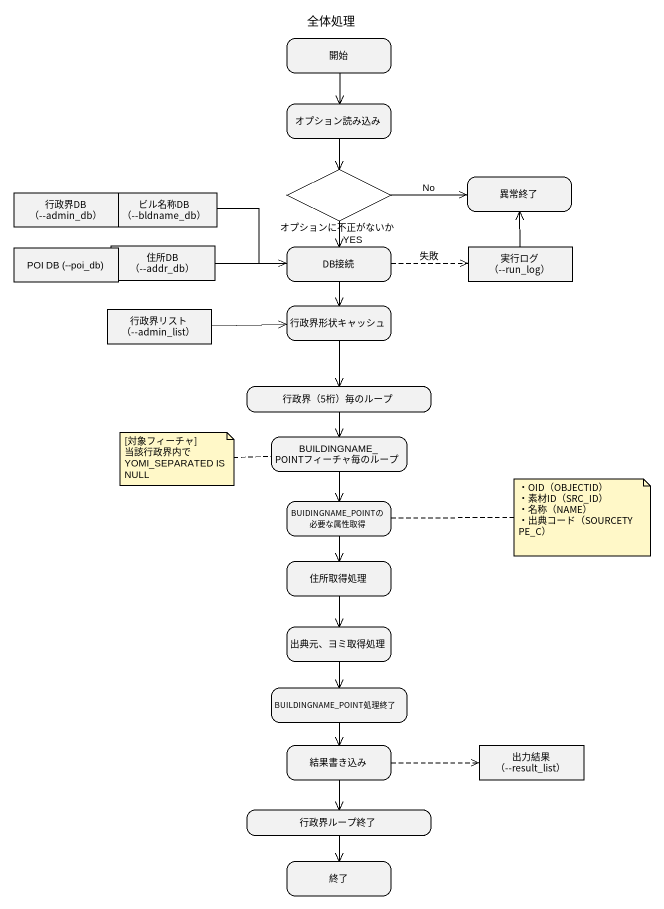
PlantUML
@startuml
title 全体処理
hide empty description
state 開始
state オプション読み込み
state "行政界DB （--admin_db）" as 行政界DB_admin_db <<object>>
state "ビル名称DB （--bldname_db）" as ビル名称DB_bldname_db <<object>>
state オプションに不正がないか <<choice>>
state 異常終了
state "POI DB (--poi_db)" as POI_DB_poi_db <<object>>
state "住所DB （--addr_db）" as 住所DB_addr_db <<object>>
state DB接続
state "実行ログ （--run_log）" as 実行ログ_run_log <<object>>
state "行政界リスト （--admin_list）" as 行政界リスト_admin_list <<object>>
state 行政界形状キャッシュ
state "行政界（5桁）毎のループ" as 行政界_5桁_毎のループ
state BUILDINGNAME_POINTフィーチャ毎のループ
state "BUIDINGNAME_POINTの 必要な属性取得" as BUIDINGNAME_POINTの_必要な属性取得
state 住所取得処理
state "出典元、ヨミ取得処理" as 出典元_ヨミ取得処理
state BUILDINGNAME_POINT処理終了
state 結果書き込み
state "出力結果 （--result_list）" as 出力結果_result_list <<object>>
state 行政界ループ終了
state 終了
開始 --> オプション読み込み
オプション読み込み --> オプションに不正がないか
ビル名称DB_bldname_db -right-> DB接続
オプションに不正がないか -right-> 異常終了 : No
オプションに不正がないか --> DB接続 : YES
住所DB_addr_db -right-> DB接続
DB接続 -right[dashed]-> 実行ログ_run_log : 失敗
DB接続 --> 行政界形状キャッシュ
実行ログ_run_log -up-> 異常終了
行政界リスト_admin_list -right-> 行政界形状キャッシュ
行政界形状キャッシュ --> 行政界_5桁_毎のループ
行政界_5桁_毎のループ --> BUILDINGNAME_POINTフィーチャ毎のループ
BUILDINGNAME_POINTフィーチャ毎のループ --> BUIDINGNAME_POINTの_必要な属性取得
BUIDINGNAME_POINTの_必要な属性取得 --> 住所取得処理
住所取得処理 --> 出典元_ヨミ取得処理
出典元_ヨミ取得処理 --> BUILDINGNAME_POINT処理終了
BUILDINGNAME_POINT処理終了 --> 結果書き込み
結果書き込み -right[dashed]-> 出力結果_result_list
結果書き込み --> 行政界ループ終了
行政界ループ終了 --> 終了
note left of BUILDINGNAME_POINTフィーチャ毎のループ
  [対象フィーチャ]
  当該行政界内で
  YOMI_SEPARATED IS NULL
end note
note right of BUIDINGNAME_POINTの_必要な属性取得
  ・OID（OBJECTID）
  ・素材ID（SRC_ID）
  ・名称（NAME）
  ・出典コード（SOURCETYPE_C）
end note
@enduml
